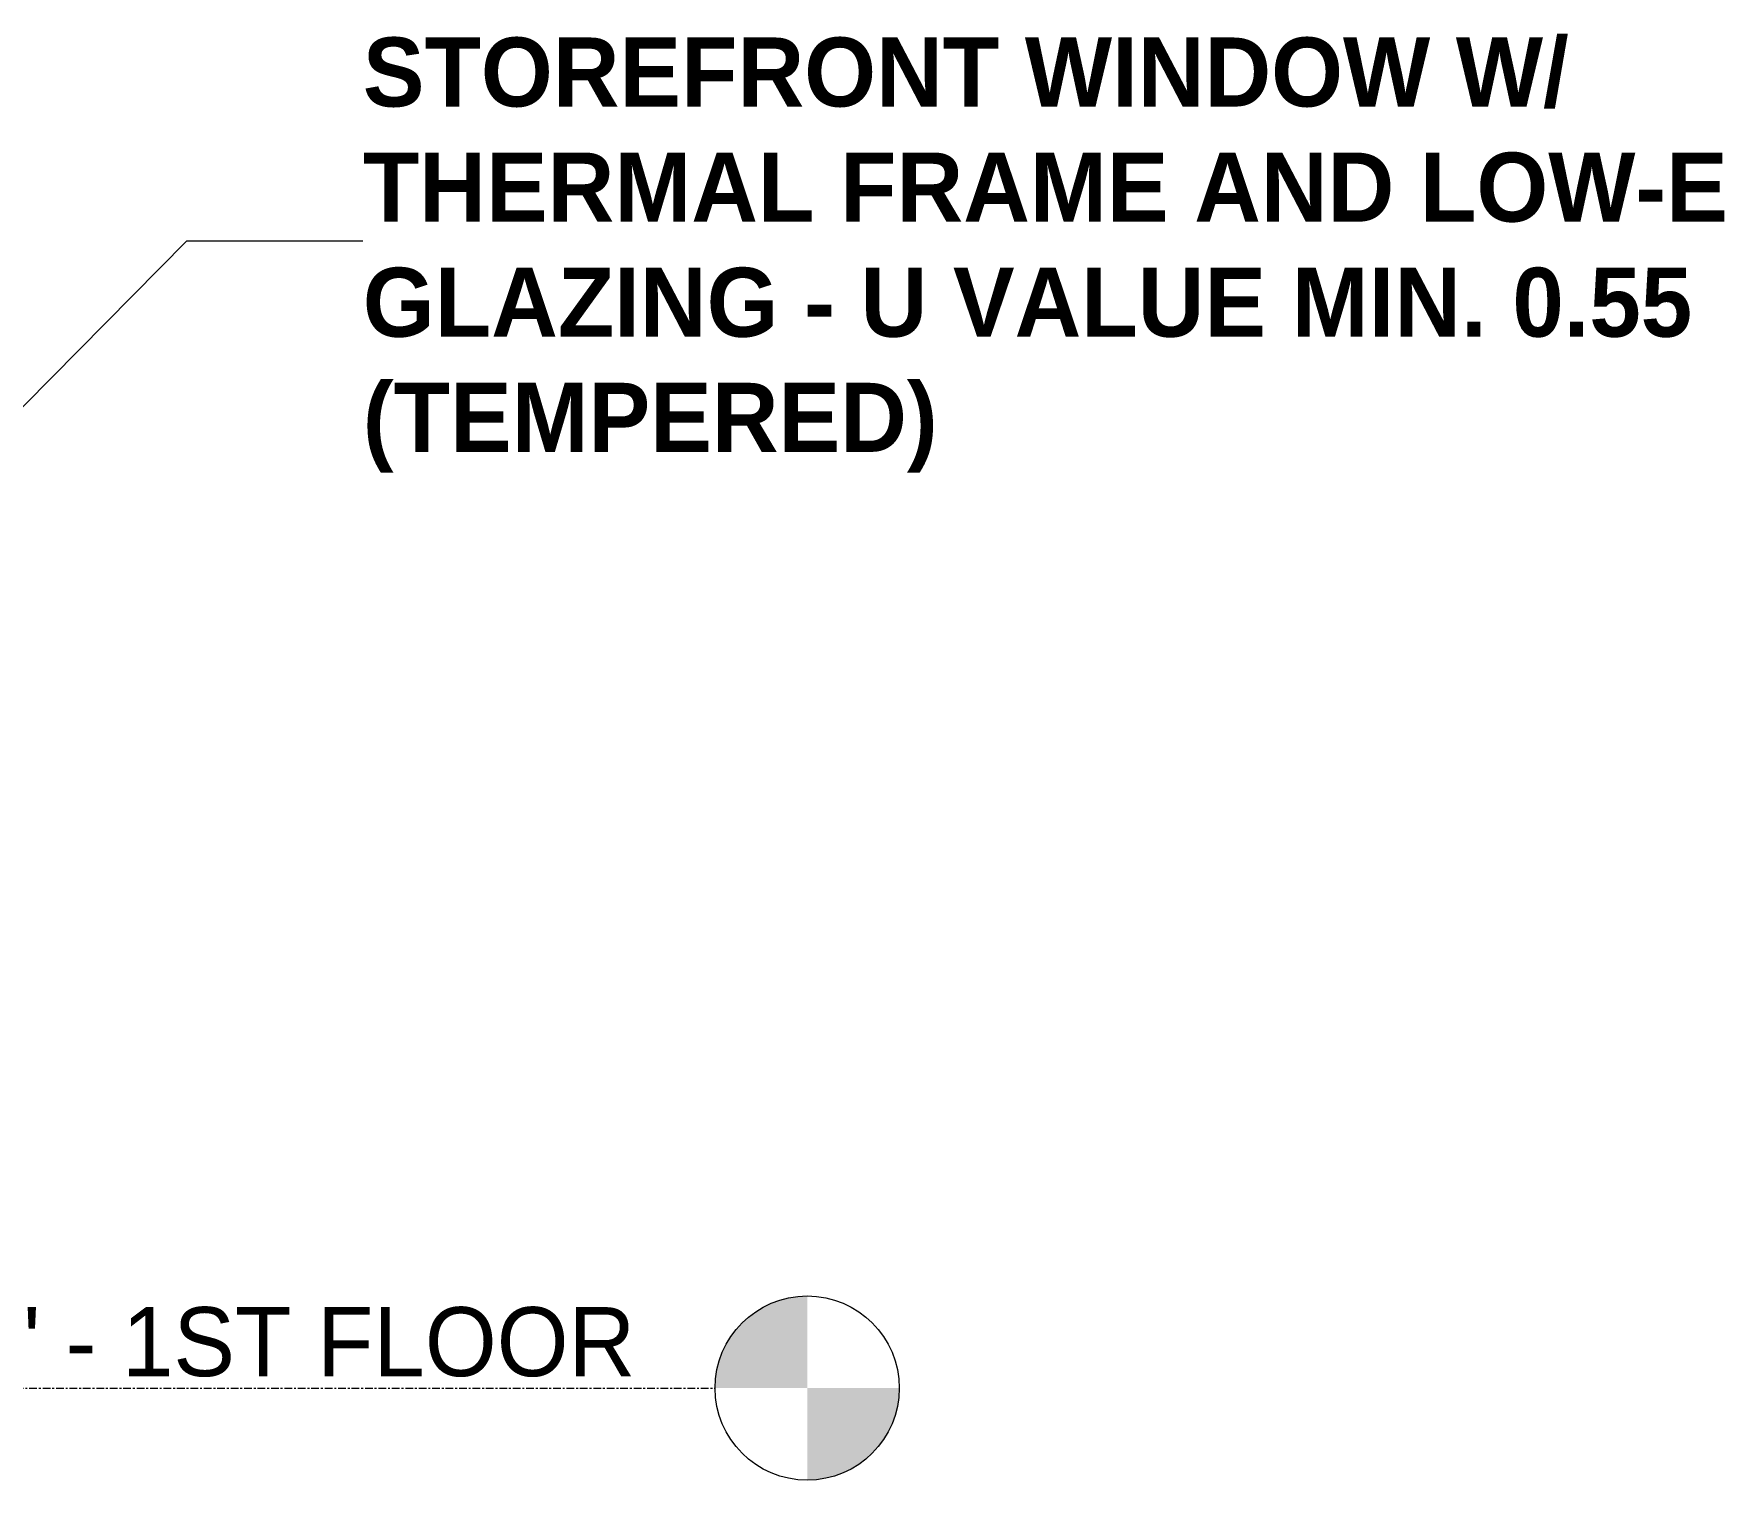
# Model space of a CAD drawing. Header units: inches. Extents: x 2872 to 9394, y -6 to 375.
# Drawn here: x 3373.9 to 3484, y -6 to 88.2 of the extents above; entities that cross this region are included whole.
import ezdxf

# ---------------------------------------------------------------- set-up
doc = ezdxf.new("R2010")
doc.units = ezdxf.units.IN
doc.header["$MEASUREMENT"] = 0
doc.linetypes.add('Grid Line 1_2_', pattern=[0.875, 0.5, -0.125, 0.125, -0.125])
for name, color, linetype, lineweight in [('A-FLOR-LEVL', 51, 'Continuous', 9), ('A-FLOR-LEVL-1', 51, 'Grid Line 1_2_', 9), ('G-ANNO-TEXT', 231, 'Continuous', 9)]:
    doc.layers.add(name, color=color, linetype=linetype, lineweight=lineweight)
doc.styles.add('Century Gothic', font='ufonts.com_century-gothic.ttf', dxfattribs={"height": 4.5})
doc.styles.add('Century Gothic_B', font='GOTHICB.TTF', dxfattribs={"height": 4.5})

# ---------------------------------------------------------------- blocks, each defined once
blk = doc.blocks.new('Level - Level Head - Circle-50818-INTERIOR ELEVATION - COMMUNITY ROOM _115_ - WEST WALL')
at = {"layer": 'A-FLOR-LEVL'}
h = blk.add_hatch(color=256, dxfattribs=at)
edge = h.paths.add_edge_path(flags=0)
edge.add_line((3424.25, 0), (3418.25, 0))
edge.add_arc((3424.25, 0), 6, 90, 180, ccw=False)
edge.add_line((3424.25, 6), (3424.25, 0))
h = blk.add_hatch(color=256, dxfattribs=at)
edge = h.paths.add_edge_path(flags=0)
edge.add_line((3424.25, -6), (3424.25, 0))
edge.add_line((3424.25, 0), (3430.25, 0))
edge.add_arc((3424.25, 0), 6, 270, 360, ccw=False)
blk.add_circle((3424.25, 0), 6, dxfattribs=at)

msp = doc.modelspace()

# ---------------------------------------------------------------- linework, layer by layer
at = {"layer": 'A-FLOR-LEVL-1'}
msp.add_line((2872.19874, 0), (3418.24874, 0), dxfattribs=at)
at = {"layer": 'G-ANNO-TEXT'}
for p, q in [((3347.33474, 37.81107), (3383.844, 74.74485)), ((3383.844, 74.74485), (3395.30621, 74.74485))]:
    msp.add_line(p, q, dxfattribs=at)

# ---------------------------------------------------------------- block references
at = {"layer": 'A-FLOR-LEVL'}
msp.add_blockref('Level - Level Head - Circle-50818-INTERIOR ELEVATION - COMMUNITY ROOM _115_ - WEST WALL', (0, 0), dxfattribs=at)

# ---------------------------------------------------------------- texts
at = {"layer": 'A-FLOR-LEVL', "insert": (3358.94214, 5.27539), "char_height": 4.5, "width": 64.9935, "attachment_point": 1, "style": 'Century Gothic'}
msp.add_mtext('0\' - 0" - 1ST FLOOR', dxfattribs=at)
at = {"layer": 'G-ANNO-TEXT', "char_height": 4.5, "attachment_point": 1, "style": 'Century Gothic_B'}
for s, insert, width in [('STOREFRONT WINDOW W/', (3395.30621, 87.99958), 94.536), ('THERMAL FRAME AND LOW-E', (3395.30621, 80.49958), 105.5955), ('GLAZING - U VALUE MIN. 0.55', (3395.30621, 72.99958), 108.6255), ('(TEMPERED)', (3395.30621, 65.49958), 42.5715)]:
    msp.add_mtext(s, dxfattribs=dict(at, insert=insert, width=width))

doc.saveas('drawing.dxf')
